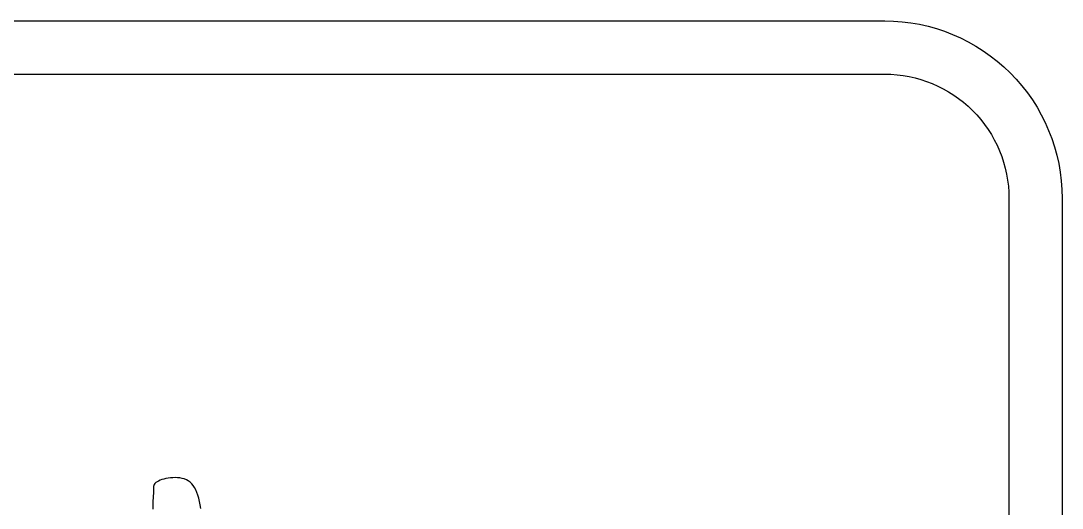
# Model space of a CAD drawing. Extents: x 140 to 359, y 73 to 259.
# Drawn here: x 201.1 to 259.8, y 231.1 to 258.6 of the extents above; entities that cross this region are included whole.
import ezdxf

# ---------------------------------------------------------------- set-up
doc = ezdxf.new("R2010")
doc.units = 0
doc.layers.add('BROWN', color=36, linetype='CONTINUOUS')
doc.layers.add('L35', color=3, linetype='CONTINUOUS')

msp = doc.modelspace()

# ---------------------------------------------------------------- linework, layer by layer
at = {"layer": 'BROWN'}
msp.add_lwpolyline([(142.834, 148.584), (142.834, 248.584, -0.414214), (149.834, 255.584), (249.834, 255.584, -0.414214), (256.834, 248.584), (256.834, 148.584, -0.414214), (249.834, 141.584), (149.834, 141.584, -0.414214)], format="xyb", close=True, dxfattribs=at)
msp.add_lwpolyline([(211.272, 231.131), (211.245, 231.327), (211.21, 231.519), (211.167, 231.703), (211.117, 231.875), (211.061, 232.033), (210.998, 232.177), (210.927, 232.306), (210.85, 232.421), (210.765, 232.521), (210.672, 232.608), (210.572, 232.681), (210.463, 232.741), (210.346, 232.788), (210.223, 232.822), (210.095, 232.845), (209.964, 232.858), (209.83, 232.862), (209.697, 232.858), (209.566, 232.847), (209.437, 232.829), (209.314, 232.807), (209.197, 232.78), (209.088, 232.748), (208.987, 232.712), (208.896, 232.672), (208.816, 232.628), (208.749, 232.58), (208.695, 232.529), (208.656, 232.474), (208.629, 232.417), (208.612, 232.356), (208.604, 232.293), (208.602, 232.227), (208.603, 232.159), (208.605, 232.089), (208.606, 232.017), (208.605, 231.943), (208.601, 231.865), (208.595, 231.783), (208.589, 231.694), (208.582, 231.597), (208.577, 231.49), (208.573, 231.371), (208.571, 231.239), (208.573, 231.093)], dxfattribs=at)
at = {"layer": 'L35'}
msp.add_lwpolyline([(139.834, 148.584), (139.834, 248.584, -0.414214), (149.834, 258.584), (249.834, 258.584, -0.414214), (259.834, 248.584), (259.834, 148.584, -0.414214), (249.834, 138.584), (149.834, 138.584, -0.414214)], format="xyb", close=True, dxfattribs=at)

doc.saveas('drawing.dxf')
